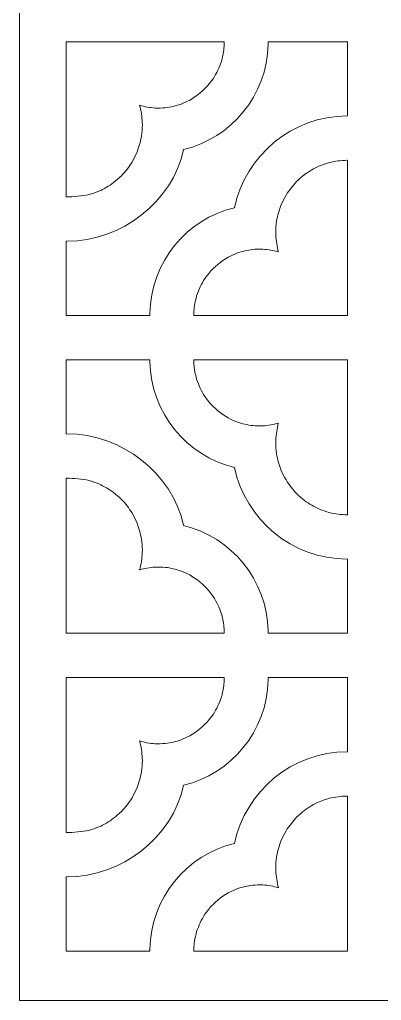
# Model space of a CAD drawing. Header units: centimetres. Extents: x -20.1 to -10.4, y -9.5 to 9.5.
# Drawn here: x -20.102 to -18.445, y -9.5 to -5.005 of the extents above; entities that cross this region are included whole.
import ezdxf

# ---------------------------------------------------------------- set-up
doc = ezdxf.new("R2010")
doc.units = ezdxf.units.CM
doc.header["$MEASUREMENT"] = 0
doc.layers.add('layer 1', color=7, linetype='Continuous')

msp = doc.modelspace()

# ---------------------------------------------------------------- linework, layer by layer
at = {"layer": 'layer 1', "color": 250, "lineweight": 9}
for points, knots in [([(-20.10224, 9.5), (-20.10224, 9.5), (-15.43014, 9.5), (-15.43014, 9.5), (-15.43014, 9.5), (-15.43014, 9.5), (-15.43014, -9.5), (-15.43014, -9.5), (-15.43014, -9.5), (-15.43014, -9.5), (-20.10224, -9.5), (-20.10224, -9.5), (-20.10224, -9.5), (-20.10224, -9.5), (-20.10224, 9.5), (-20.10224, 9.5)], [0, 0, 0, 0, 0.2, 0.2, 0.2, 0.2, 0.4, 0.4, 0.4, 0.4, 0.6, 0.6, 0.6, 0.6, 1, 1, 1, 1]), ([(-19.88844, -5.1072), (-19.88844, -5.1072), (-19.88844, -5.1072), (-19.88844, -5.1072), (-19.88844, -5.1072), (-19.88844, -5.1072), (-19.1649, -5.1072), (-19.1649, -5.1072), (-19.1649, -5.1072), (-19.165, -5.11277), (-19.16506, -5.11868), (-19.16518, -5.12124), (-19.16518, -5.12124), (-19.16563, -5.13156), (-19.16654, -5.14193), (-19.16789, -5.15267), (-19.16789, -5.15267), (-19.17056, -5.16768), (-19.17378, -5.18184), (-19.17794, -5.19651), (-19.17794, -5.19651), (-19.18768, -5.22554), (-19.19947, -5.25024), (-19.21586, -5.27603), (-19.21586, -5.27603), (-19.21586, -5.27603), (-19.23332, -5.2996), (-19.23332, -5.2996), (-19.23332, -5.2996), (-19.25994, -5.33065), (-19.28747, -5.35366), (-19.3227, -5.37418), (-19.3227, -5.37418), (-19.33589, -5.38102), (-19.34877, -5.38694), (-19.36258, -5.39244), (-19.36258, -5.39244), (-19.38682, -5.40076), (-19.40946, -5.40601), (-19.43485, -5.40929), (-19.43485, -5.40929), (-19.45052, -5.4105), (-19.46549, -5.41088), (-19.48123, -5.41047), (-19.48123, -5.41047), (-19.50623, -5.40854), (-19.52862, -5.40461), (-19.55265, -5.39785), (-19.55265, -5.39785), (-19.55183, -5.40047), (-19.55108, -5.4031), (-19.55032, -5.40578), (-19.55032, -5.40578), (-19.54395, -5.43365), (-19.54079, -5.45934), (-19.54007, -5.48794), (-19.54007, -5.48794), (-19.54046, -5.50499), (-19.54171, -5.52119), (-19.54384, -5.53812), (-19.54384, -5.53812), (-19.54871, -5.56553), (-19.55553, -5.58986), (-19.56567, -5.61577), (-19.56567, -5.61577), (-19.57227, -5.63053), (-19.57929, -5.64432), (-19.58728, -5.65837), (-19.58728, -5.65837), (-19.60193, -5.68141), (-19.61727, -5.7011), (-19.63596, -5.72091), (-19.63596, -5.72091), (-19.64755, -5.73208), (-19.65911, -5.74223), (-19.67169, -5.75224), (-19.67169, -5.75224), (-19.69382, -5.76814), (-19.71527, -5.78064), (-19.73994, -5.79198), (-19.73994, -5.79198), (-19.75502, -5.79798), (-19.76962, -5.80299), (-19.78519, -5.80747), (-19.78519, -5.80747), (-19.81276, -5.81393), (-19.85794, -5.81712), (-19.88623, -5.81784), (-19.88623, -5.81784), (-19.88645, -5.81784), (-19.88731, -5.81783), (-19.88844, -5.81783), (-19.88844, -5.81783), (-19.88844, -5.81783), (-19.88844, -5.1072), (-19.88844, -5.1072)], [0, 0, 0, 0, 0.04, 0.04, 0.04, 0.04, 0.08, 0.08, 0.08, 0.08, 0.12, 0.12, 0.12, 0.12, 0.16, 0.16, 0.16, 0.16, 0.2, 0.2, 0.2, 0.2, 0.24, 0.24, 0.24, 0.24, 0.28, 0.28, 0.28, 0.28, 0.32, 0.32, 0.32, 0.32, 0.36, 0.36, 0.36, 0.36, 0.4, 0.4, 0.4, 0.4, 0.44, 0.44, 0.44, 0.44, 0.48, 0.48, 0.48, 0.48, 0.52, 0.52, 0.52, 0.52, 0.56, 0.56, 0.56, 0.56, 0.6, 0.6, 0.6, 0.6, 0.64, 0.64, 0.64, 0.64, 0.68, 0.68, 0.68, 0.68, 0.72, 0.72, 0.72, 0.72, 0.76, 0.76, 0.76, 0.76, 0.8, 0.8, 0.8, 0.8, 0.84, 0.84, 0.84, 0.84, 0.88, 0.88, 0.88, 0.88, 0.92, 0.92, 0.92, 0.92, 1, 1, 1, 1]), ([(-18.96352, -5.1072), (-18.96352, -5.1072), (-18.96352, -5.1072), (-18.96352, -5.1072), (-18.96352, -5.1072), (-18.96352, -5.1072), (-18.60055, -5.1072), (-18.60055, -5.1072), (-18.60055, -5.1072), (-18.60055, -5.1072), (-18.60055, -5.44701), (-18.60055, -5.44701), (-18.60055, -5.44701), (-18.6018, -5.44701), (-18.60264, -5.44701), (-18.60279, -5.44701), (-18.60279, -5.44701), (-18.855, -5.44701), (-19.06679, -5.62759), (-19.11817, -5.86738), (-19.11817, -5.86738), (-19.33706, -5.91937), (-19.50155, -6.11679), (-19.5057, -6.35255), (-19.5057, -6.35255), (-19.5057, -6.3537), (-19.50574, -6.35708), (-19.50574, -6.36081), (-19.50574, -6.36081), (-19.50574, -6.36081), (-19.88844, -6.36081), (-19.88844, -6.36081), (-19.88844, -6.36081), (-19.88844, -6.36081), (-19.88844, -6.02096), (-19.88844, -6.02096), (-19.88844, -6.02096), (-19.88731, -6.02096), (-19.88645, -6.02097), (-19.88623, -6.02097), (-19.88623, -6.02097), (-19.63401, -6.02097), (-19.40245, -5.84038), (-19.35104, -5.60059), (-19.35104, -5.60059), (-19.13309, -5.54882), (-18.96906, -5.35285), (-18.96361, -5.11839), (-18.96361, -5.11839), (-18.96357, -5.11653), (-18.96352, -5.11185), (-18.96352, -5.1072)], [0, 0, 0, 0, 0.0714286, 0.0714286, 0.0714286, 0.0714286, 0.1428571, 0.1428571, 0.1428571, 0.1428571, 0.2142857, 0.2142857, 0.2142857, 0.2142857, 0.2857143, 0.2857143, 0.2857143, 0.2857143, 0.3571429, 0.3571429, 0.3571429, 0.3571429, 0.4285714, 0.4285714, 0.4285714, 0.4285714, 0.5, 0.5, 0.5, 0.5, 0.5714286, 0.5714286, 0.5714286, 0.5714286, 0.6428571, 0.6428571, 0.6428571, 0.6428571, 0.7142857, 0.7142857, 0.7142857, 0.7142857, 0.7857143, 0.7857143, 0.7857143, 0.7857143, 0.8571429, 0.8571429, 0.8571429, 0.8571429, 1, 1, 1, 1]), ([(-19.30433, -6.36081), (-19.30433, -6.36081), (-19.30433, -6.36081), (-19.30433, -6.36081), (-19.30433, -6.36081), (-19.3043, -6.35602), (-19.30424, -6.35133), (-19.30418, -6.34954), (-19.30418, -6.34954), (-19.30375, -6.33831), (-19.30283, -6.32703), (-19.30133, -6.31531), (-19.30133, -6.31531), (-19.29868, -6.3003), (-19.29544, -6.28614), (-19.2913, -6.27146), (-19.2913, -6.27146), (-19.28155, -6.24244), (-19.26974, -6.21773), (-19.25336, -6.19194), (-19.25336, -6.19194), (-19.25336, -6.19194), (-19.23588, -6.16838), (-19.23588, -6.16838), (-19.23588, -6.16838), (-19.20928, -6.13733), (-19.18176, -6.11432), (-19.14653, -6.09381), (-19.14653, -6.09381), (-19.13335, -6.08697), (-19.12041, -6.08105), (-19.10665, -6.07554), (-19.10665, -6.07554), (-19.0824, -6.06722), (-19.05978, -6.06196), (-19.03436, -6.05869), (-19.03436, -6.05869), (-19.01869, -6.05748), (-19.00372, -6.0571), (-18.98802, -6.05751), (-18.98802, -6.05751), (-18.96303, -6.05944), (-18.94059, -6.06337), (-18.9166, -6.07013), (-18.9166, -6.07013), (-18.91735, -6.06751), (-18.91815, -6.06486), (-18.9189, -6.0622), (-18.9189, -6.0622), (-18.92529, -6.03432), (-18.92845, -6.00865), (-18.92915, -5.98004), (-18.92915, -5.98004), (-18.92872, -5.96299), (-18.92755, -5.94678), (-18.92539, -5.92986), (-18.92539, -5.92986), (-18.92053, -5.90244), (-18.9137, -5.87812), (-18.90357, -5.85221), (-18.90357, -5.85221), (-18.89695, -5.83744), (-18.88995, -5.82365), (-18.88193, -5.80961), (-18.88193, -5.80961), (-18.86729, -5.78656), (-18.85198, -5.76688), (-18.83329, -5.74706), (-18.83329, -5.74706), (-18.82169, -5.7359), (-18.81011, -5.72574), (-18.79753, -5.71575), (-18.79753, -5.71575), (-18.77542, -5.69983), (-18.75397, -5.68734), (-18.72925, -5.67601), (-18.72925, -5.67601), (-18.71422, -5.67), (-18.69962, -5.66499), (-18.68405, -5.66051), (-18.68405, -5.66051), (-18.65648, -5.65405), (-18.63107, -5.65086), (-18.60279, -5.65013), (-18.60279, -5.65013), (-18.60266, -5.65015), (-18.60182, -5.65015), (-18.60055, -5.65015), (-18.60055, -5.65015), (-18.60055, -5.65015), (-18.60055, -6.36081), (-18.60055, -6.36081), (-18.60055, -6.36081), (-18.60055, -6.36081), (-19.30433, -6.36081), (-19.30433, -6.36081)], [0, 0, 0, 0, 0.04, 0.04, 0.04, 0.04, 0.08, 0.08, 0.08, 0.08, 0.12, 0.12, 0.12, 0.12, 0.16, 0.16, 0.16, 0.16, 0.2, 0.2, 0.2, 0.2, 0.24, 0.24, 0.24, 0.24, 0.28, 0.28, 0.28, 0.28, 0.32, 0.32, 0.32, 0.32, 0.36, 0.36, 0.36, 0.36, 0.4, 0.4, 0.4, 0.4, 0.44, 0.44, 0.44, 0.44, 0.48, 0.48, 0.48, 0.48, 0.52, 0.52, 0.52, 0.52, 0.56, 0.56, 0.56, 0.56, 0.6, 0.6, 0.6, 0.6, 0.64, 0.64, 0.64, 0.64, 0.68, 0.68, 0.68, 0.68, 0.72, 0.72, 0.72, 0.72, 0.76, 0.76, 0.76, 0.76, 0.8, 0.8, 0.8, 0.8, 0.84, 0.84, 0.84, 0.84, 0.88, 0.88, 0.88, 0.88, 0.92, 0.92, 0.92, 0.92, 1, 1, 1, 1]), ([(-18.96352, -7.8175), (-18.96352, -7.8175), (-18.96352, -7.8175), (-18.96352, -7.8175), (-18.96352, -7.8175), (-18.96352, -7.8175), (-18.60055, -7.8175), (-18.60055, -7.8175), (-18.60055, -7.8175), (-18.60055, -7.8175), (-18.60055, -7.47769), (-18.60055, -7.47769), (-18.60055, -7.47769), (-18.6018, -7.47769), (-18.60264, -7.4777), (-18.60279, -7.4777), (-18.60279, -7.4777), (-18.855, -7.4777), (-19.06679, -7.2971), (-19.11817, -7.05733), (-19.11817, -7.05733), (-19.33706, -7.00533), (-19.50155, -6.80791), (-19.5057, -6.57216), (-19.5057, -6.57216), (-19.5057, -6.571), (-19.50574, -6.56762), (-19.50574, -6.56388), (-19.50574, -6.56388), (-19.50574, -6.56388), (-19.88844, -6.56388), (-19.88844, -6.56388), (-19.88844, -6.56388), (-19.88844, -6.56388), (-19.88844, -6.90375), (-19.88844, -6.90375), (-19.88844, -6.90375), (-19.88731, -6.90374), (-19.88645, -6.90374), (-19.88623, -6.90374), (-19.88623, -6.90374), (-19.63401, -6.90374), (-19.40245, -7.08432), (-19.35104, -7.32411), (-19.35104, -7.32411), (-19.13309, -7.37588), (-18.96906, -7.57186), (-18.96361, -7.8063), (-18.96361, -7.8063), (-18.96357, -7.80818), (-18.96352, -7.81286), (-18.96352, -7.8175)], [0, 0, 0, 0, 0.0714286, 0.0714286, 0.0714286, 0.0714286, 0.1428571, 0.1428571, 0.1428571, 0.1428571, 0.2142857, 0.2142857, 0.2142857, 0.2142857, 0.2857143, 0.2857143, 0.2857143, 0.2857143, 0.3571429, 0.3571429, 0.3571429, 0.3571429, 0.4285714, 0.4285714, 0.4285714, 0.4285714, 0.5, 0.5, 0.5, 0.5, 0.5714286, 0.5714286, 0.5714286, 0.5714286, 0.6428571, 0.6428571, 0.6428571, 0.6428571, 0.7142857, 0.7142857, 0.7142857, 0.7142857, 0.7857143, 0.7857143, 0.7857143, 0.7857143, 0.8571429, 0.8571429, 0.8571429, 0.8571429, 1, 1, 1, 1]), ([(-19.30433, -6.56388), (-19.30433, -6.56388), (-19.30433, -6.56388), (-19.30433, -6.56388), (-19.30433, -6.56388), (-19.3043, -6.56869), (-19.30424, -6.57338), (-19.30418, -6.57517), (-19.30418, -6.57517), (-19.30375, -6.5864), (-19.30283, -6.59768), (-19.30133, -6.6094), (-19.30133, -6.6094), (-19.29868, -6.62441), (-19.29544, -6.63857), (-19.2913, -6.65323), (-19.2913, -6.65323), (-19.28155, -6.68226), (-19.26974, -6.70697), (-19.25336, -6.73276), (-19.25336, -6.73276), (-19.25336, -6.73276), (-19.23588, -6.75633), (-19.23588, -6.75633), (-19.23588, -6.75633), (-19.20928, -6.78738), (-19.18176, -6.81038), (-19.14653, -6.8309), (-19.14653, -6.8309), (-19.13335, -6.83774), (-19.12041, -6.84365), (-19.10665, -6.84916), (-19.10665, -6.84916), (-19.0824, -6.85748), (-19.05978, -6.86274), (-19.03436, -6.86602), (-19.03436, -6.86602), (-19.01869, -6.86723), (-19.00372, -6.86761), (-18.98802, -6.86719), (-18.98802, -6.86719), (-18.96303, -6.86527), (-18.94059, -6.86134), (-18.9166, -6.85457), (-18.9166, -6.85457), (-18.91735, -6.85719), (-18.91815, -6.85984), (-18.9189, -6.86251), (-18.9189, -6.86251), (-18.92529, -6.89037), (-18.92845, -6.91607), (-18.92915, -6.94467), (-18.92915, -6.94467), (-18.92872, -6.96171), (-18.92755, -6.97791), (-18.92539, -6.99483), (-18.92539, -6.99483), (-18.92053, -7.02225), (-18.9137, -7.04658), (-18.90357, -7.07249), (-18.90357, -7.07249), (-18.89695, -7.08725), (-18.88995, -7.10105), (-18.88193, -7.1151), (-18.88193, -7.1151), (-18.86729, -7.13814), (-18.85198, -7.15783), (-18.83329, -7.17765), (-18.83329, -7.17765), (-18.82169, -7.18881), (-18.81011, -7.19896), (-18.79753, -7.20896), (-18.79753, -7.20896), (-18.77542, -7.22487), (-18.75397, -7.23737), (-18.72925, -7.24869), (-18.72925, -7.24869), (-18.71422, -7.2547), (-18.69962, -7.25971), (-18.68405, -7.2642), (-18.68405, -7.2642), (-18.65648, -7.27065), (-18.63107, -7.27385), (-18.60279, -7.27456), (-18.60279, -7.27456), (-18.60266, -7.27456), (-18.60182, -7.27455), (-18.60055, -7.27455), (-18.60055, -7.27455), (-18.60055, -7.27455), (-18.60055, -6.56388), (-18.60055, -6.56388), (-18.60055, -6.56388), (-18.60055, -6.56388), (-19.30433, -6.56388), (-19.30433, -6.56388)], [0, 0, 0, 0, 0.04, 0.04, 0.04, 0.04, 0.08, 0.08, 0.08, 0.08, 0.12, 0.12, 0.12, 0.12, 0.16, 0.16, 0.16, 0.16, 0.2, 0.2, 0.2, 0.2, 0.24, 0.24, 0.24, 0.24, 0.28, 0.28, 0.28, 0.28, 0.32, 0.32, 0.32, 0.32, 0.36, 0.36, 0.36, 0.36, 0.4, 0.4, 0.4, 0.4, 0.44, 0.44, 0.44, 0.44, 0.48, 0.48, 0.48, 0.48, 0.52, 0.52, 0.52, 0.52, 0.56, 0.56, 0.56, 0.56, 0.6, 0.6, 0.6, 0.6, 0.64, 0.64, 0.64, 0.64, 0.68, 0.68, 0.68, 0.68, 0.72, 0.72, 0.72, 0.72, 0.76, 0.76, 0.76, 0.76, 0.8, 0.8, 0.8, 0.8, 0.84, 0.84, 0.84, 0.84, 0.88, 0.88, 0.88, 0.88, 0.92, 0.92, 0.92, 0.92, 1, 1, 1, 1]), ([(-19.88844, -7.8175), (-19.88844, -7.8175), (-19.88844, -7.8175), (-19.88844, -7.8175), (-19.88844, -7.8175), (-19.88844, -7.8175), (-19.1649, -7.8175), (-19.1649, -7.8175), (-19.1649, -7.8175), (-19.165, -7.81194), (-19.16506, -7.80603), (-19.16518, -7.80345), (-19.16518, -7.80345), (-19.16563, -7.79315), (-19.16654, -7.78278), (-19.16789, -7.77203), (-19.16789, -7.77203), (-19.17056, -7.75703), (-19.17378, -7.74287), (-19.17794, -7.72819), (-19.17794, -7.72819), (-19.18768, -7.69917), (-19.19947, -7.67446), (-19.21586, -7.64867), (-19.21586, -7.64867), (-19.21586, -7.64867), (-19.23332, -7.6251), (-19.23332, -7.6251), (-19.23332, -7.6251), (-19.25994, -7.59404), (-19.28747, -7.57105), (-19.3227, -7.55053), (-19.3227, -7.55053), (-19.33589, -7.54369), (-19.34877, -7.53777), (-19.36258, -7.53227), (-19.36258, -7.53227), (-19.38682, -7.52394), (-19.40946, -7.51869), (-19.43485, -7.51542), (-19.43485, -7.51542), (-19.45052, -7.51421), (-19.46549, -7.51383), (-19.48123, -7.51423), (-19.48123, -7.51423), (-19.50623, -7.51617), (-19.52862, -7.52009), (-19.55265, -7.52686), (-19.55265, -7.52686), (-19.55183, -7.52423), (-19.55108, -7.52159), (-19.55032, -7.51892), (-19.55032, -7.51892), (-19.54395, -7.49105), (-19.54079, -7.46537), (-19.54007, -7.43677), (-19.54007, -7.43677), (-19.54046, -7.41971), (-19.54171, -7.40351), (-19.54384, -7.38659), (-19.54384, -7.38659), (-19.54871, -7.35917), (-19.55553, -7.33484), (-19.56567, -7.30894), (-19.56567, -7.30894), (-19.57227, -7.29417), (-19.57929, -7.28038), (-19.58728, -7.26633), (-19.58728, -7.26633), (-19.60193, -7.24328), (-19.61727, -7.22361), (-19.63596, -7.20378), (-19.63596, -7.20378), (-19.64755, -7.19262), (-19.65911, -7.18247), (-19.67169, -7.17247), (-19.67169, -7.17247), (-19.69382, -7.15656), (-19.71527, -7.14407), (-19.73994, -7.13274), (-19.73994, -7.13274), (-19.75502, -7.12673), (-19.76962, -7.12172), (-19.78519, -7.11724), (-19.78519, -7.11724), (-19.81276, -7.11078), (-19.85794, -7.10759), (-19.88623, -7.10686), (-19.88623, -7.10686), (-19.88645, -7.10687), (-19.88731, -7.10687), (-19.88844, -7.10688), (-19.88844, -7.10688), (-19.88844, -7.10688), (-19.88844, -7.8175), (-19.88844, -7.8175)], [0, 0, 0, 0, 0.04, 0.04, 0.04, 0.04, 0.08, 0.08, 0.08, 0.08, 0.12, 0.12, 0.12, 0.12, 0.16, 0.16, 0.16, 0.16, 0.2, 0.2, 0.2, 0.2, 0.24, 0.24, 0.24, 0.24, 0.28, 0.28, 0.28, 0.28, 0.32, 0.32, 0.32, 0.32, 0.36, 0.36, 0.36, 0.36, 0.4, 0.4, 0.4, 0.4, 0.44, 0.44, 0.44, 0.44, 0.48, 0.48, 0.48, 0.48, 0.52, 0.52, 0.52, 0.52, 0.56, 0.56, 0.56, 0.56, 0.6, 0.6, 0.6, 0.6, 0.64, 0.64, 0.64, 0.64, 0.68, 0.68, 0.68, 0.68, 0.72, 0.72, 0.72, 0.72, 0.76, 0.76, 0.76, 0.76, 0.8, 0.8, 0.8, 0.8, 0.84, 0.84, 0.84, 0.84, 0.88, 0.88, 0.88, 0.88, 0.92, 0.92, 0.92, 0.92, 1, 1, 1, 1]), ([(-19.88844, -8.02057), (-19.88844, -8.02057), (-19.88844, -8.02057), (-19.88844, -8.02057), (-19.88844, -8.02057), (-19.88844, -8.02057), (-19.1649, -8.02057), (-19.1649, -8.02057), (-19.1649, -8.02057), (-19.165, -8.02613), (-19.16506, -8.03203), (-19.16518, -8.0346), (-19.16518, -8.0346), (-19.16563, -8.04492), (-19.16654, -8.05529), (-19.16789, -8.06603), (-19.16789, -8.06603), (-19.17056, -8.08104), (-19.17378, -8.0952), (-19.17794, -8.10987), (-19.17794, -8.10987), (-19.18768, -8.13889), (-19.19947, -8.1636), (-19.21586, -8.18939), (-19.21586, -8.18939), (-19.21586, -8.18939), (-19.23332, -8.21296), (-19.23332, -8.21296), (-19.23332, -8.21296), (-19.25994, -8.24402), (-19.28747, -8.26702), (-19.3227, -8.28753), (-19.3227, -8.28753), (-19.33589, -8.29438), (-19.34877, -8.30029), (-19.36258, -8.30579), (-19.36258, -8.30579), (-19.38682, -8.31412), (-19.40946, -8.31937), (-19.43485, -8.32265), (-19.43485, -8.32265), (-19.45052, -8.32386), (-19.46549, -8.32424), (-19.48123, -8.32383), (-19.48123, -8.32383), (-19.50623, -8.32191), (-19.52862, -8.31798), (-19.55265, -8.31121), (-19.55265, -8.31121), (-19.55183, -8.31382), (-19.55108, -8.31647), (-19.55032, -8.31913), (-19.55032, -8.31913), (-19.54395, -8.34701), (-19.54079, -8.37269), (-19.54007, -8.4013), (-19.54007, -8.4013), (-19.54046, -8.41834), (-19.54171, -8.43455), (-19.54384, -8.45147), (-19.54384, -8.45147), (-19.54871, -8.47889), (-19.55553, -8.50322), (-19.56567, -8.52913), (-19.56567, -8.52913), (-19.57227, -8.54389), (-19.57929, -8.55768), (-19.58728, -8.57173), (-19.58728, -8.57173), (-19.60193, -8.59477), (-19.61727, -8.61447), (-19.63596, -8.63428), (-19.63596, -8.63428), (-19.64755, -8.64544), (-19.65911, -8.6556), (-19.67169, -8.6656), (-19.67169, -8.6656), (-19.69382, -8.6815), (-19.71527, -8.69401), (-19.73994, -8.70532), (-19.73994, -8.70532), (-19.75502, -8.71134), (-19.76962, -8.71635), (-19.78519, -8.72083), (-19.78519, -8.72083), (-19.81276, -8.72729), (-19.85794, -8.73047), (-19.88623, -8.7312), (-19.88623, -8.7312), (-19.88645, -8.7312), (-19.88731, -8.73119), (-19.88844, -8.73118), (-19.88844, -8.73118), (-19.88844, -8.73118), (-19.88844, -8.02057), (-19.88844, -8.02057)], [0, 0, 0, 0, 0.04, 0.04, 0.04, 0.04, 0.08, 0.08, 0.08, 0.08, 0.12, 0.12, 0.12, 0.12, 0.16, 0.16, 0.16, 0.16, 0.2, 0.2, 0.2, 0.2, 0.24, 0.24, 0.24, 0.24, 0.28, 0.28, 0.28, 0.28, 0.32, 0.32, 0.32, 0.32, 0.36, 0.36, 0.36, 0.36, 0.4, 0.4, 0.4, 0.4, 0.44, 0.44, 0.44, 0.44, 0.48, 0.48, 0.48, 0.48, 0.52, 0.52, 0.52, 0.52, 0.56, 0.56, 0.56, 0.56, 0.6, 0.6, 0.6, 0.6, 0.64, 0.64, 0.64, 0.64, 0.68, 0.68, 0.68, 0.68, 0.72, 0.72, 0.72, 0.72, 0.76, 0.76, 0.76, 0.76, 0.8, 0.8, 0.8, 0.8, 0.84, 0.84, 0.84, 0.84, 0.88, 0.88, 0.88, 0.88, 0.92, 0.92, 0.92, 0.92, 1, 1, 1, 1]), ([(-18.96352, -8.02057), (-18.96352, -8.02057), (-18.96352, -8.02057), (-18.96352, -8.02057), (-18.96352, -8.02057), (-18.96352, -8.02057), (-18.60055, -8.02057), (-18.60055, -8.02057), (-18.60055, -8.02057), (-18.60055, -8.02057), (-18.60055, -8.36038), (-18.60055, -8.36038), (-18.60055, -8.36038), (-18.6018, -8.36037), (-18.60264, -8.36037), (-18.60279, -8.36037), (-18.60279, -8.36037), (-18.855, -8.36037), (-19.06679, -8.54095), (-19.11817, -8.78074), (-19.11817, -8.78074), (-19.33706, -8.83274), (-19.50155, -9.03015), (-19.5057, -9.26592), (-19.5057, -9.26592), (-19.5057, -9.26706), (-19.50574, -9.27045), (-19.50574, -9.27418), (-19.50574, -9.27418), (-19.50574, -9.27418), (-19.88844, -9.27418), (-19.88844, -9.27418), (-19.88844, -9.27418), (-19.88844, -9.27418), (-19.88844, -8.93433), (-19.88844, -8.93433), (-19.88844, -8.93433), (-19.88731, -8.93433), (-19.88645, -8.93433), (-19.88623, -8.93433), (-19.88623, -8.93433), (-19.63401, -8.93433), (-19.40245, -8.75374), (-19.35104, -8.51396), (-19.35104, -8.51396), (-19.13309, -8.46218), (-18.96906, -8.2662), (-18.96361, -8.03175), (-18.96361, -8.03175), (-18.96357, -8.02988), (-18.96352, -8.02521), (-18.96352, -8.02057)], [0, 0, 0, 0, 0.0714286, 0.0714286, 0.0714286, 0.0714286, 0.1428571, 0.1428571, 0.1428571, 0.1428571, 0.2142857, 0.2142857, 0.2142857, 0.2142857, 0.2857143, 0.2857143, 0.2857143, 0.2857143, 0.3571429, 0.3571429, 0.3571429, 0.3571429, 0.4285714, 0.4285714, 0.4285714, 0.4285714, 0.5, 0.5, 0.5, 0.5, 0.5714286, 0.5714286, 0.5714286, 0.5714286, 0.6428571, 0.6428571, 0.6428571, 0.6428571, 0.7142857, 0.7142857, 0.7142857, 0.7142857, 0.7857143, 0.7857143, 0.7857143, 0.7857143, 0.8571429, 0.8571429, 0.8571429, 0.8571429, 1, 1, 1, 1]), ([(-19.30433, -9.27418), (-19.30433, -9.27418), (-19.30433, -9.27418), (-19.30433, -9.27418), (-19.30433, -9.27418), (-19.3043, -9.26938), (-19.30424, -9.26469), (-19.30418, -9.2629), (-19.30418, -9.2629), (-19.30375, -9.25166), (-19.30283, -9.24039), (-19.30133, -9.22867), (-19.30133, -9.22867), (-19.29868, -9.21366), (-19.29544, -9.1995), (-19.2913, -9.18482), (-19.2913, -9.18482), (-19.28155, -9.15581), (-19.26974, -9.1311), (-19.25336, -9.10531), (-19.25336, -9.10531), (-19.25336, -9.10531), (-19.23588, -9.08173), (-19.23588, -9.08173), (-19.23588, -9.08173), (-19.20928, -9.05068), (-19.18176, -9.02769), (-19.14653, -9.00717), (-19.14653, -9.00717), (-19.13335, -9.00033), (-19.12041, -8.99441), (-19.10665, -8.9889), (-19.10665, -8.9889), (-19.0824, -8.98057), (-19.05978, -8.97532), (-19.03436, -8.97205), (-19.03436, -8.97205), (-19.01869, -8.97083), (-19.00372, -8.97046), (-18.98802, -8.97087), (-18.98802, -8.97087), (-18.96303, -8.9728), (-18.94059, -8.97673), (-18.9166, -8.9835), (-18.9166, -8.9835), (-18.91735, -8.98087), (-18.91815, -8.97823), (-18.9189, -8.97556), (-18.9189, -8.97556), (-18.92529, -8.94769), (-18.92845, -8.92201), (-18.92915, -8.89341), (-18.92915, -8.89341), (-18.92872, -8.87635), (-18.92755, -8.86015), (-18.92539, -8.84323), (-18.92539, -8.84323), (-18.92053, -8.8158), (-18.9137, -8.79148), (-18.90357, -8.76556), (-18.90357, -8.76556), (-18.89695, -8.75081), (-18.88995, -8.73701), (-18.88193, -8.72296), (-18.88193, -8.72296), (-18.86729, -8.69993), (-18.85198, -8.68024), (-18.83329, -8.66042), (-18.83329, -8.66042), (-18.82169, -8.64926), (-18.81011, -8.63911), (-18.79753, -8.62911), (-18.79753, -8.62911), (-18.77542, -8.61319), (-18.75397, -8.60069), (-18.72925, -8.58937), (-18.72925, -8.58937), (-18.71422, -8.58336), (-18.69962, -8.57834), (-18.68405, -8.57388), (-18.68405, -8.57388), (-18.65648, -8.56741), (-18.63107, -8.56423), (-18.60279, -8.56349), (-18.60279, -8.56349), (-18.60266, -8.56349), (-18.60182, -8.56351), (-18.60055, -8.56351), (-18.60055, -8.56351), (-18.60055, -8.56351), (-18.60055, -9.27418), (-18.60055, -9.27418), (-18.60055, -9.27418), (-18.60055, -9.27418), (-19.30433, -9.27418), (-19.30433, -9.27418)], [0, 0, 0, 0, 0.04, 0.04, 0.04, 0.04, 0.08, 0.08, 0.08, 0.08, 0.12, 0.12, 0.12, 0.12, 0.16, 0.16, 0.16, 0.16, 0.2, 0.2, 0.2, 0.2, 0.24, 0.24, 0.24, 0.24, 0.28, 0.28, 0.28, 0.28, 0.32, 0.32, 0.32, 0.32, 0.36, 0.36, 0.36, 0.36, 0.4, 0.4, 0.4, 0.4, 0.44, 0.44, 0.44, 0.44, 0.48, 0.48, 0.48, 0.48, 0.52, 0.52, 0.52, 0.52, 0.56, 0.56, 0.56, 0.56, 0.6, 0.6, 0.6, 0.6, 0.64, 0.64, 0.64, 0.64, 0.68, 0.68, 0.68, 0.68, 0.72, 0.72, 0.72, 0.72, 0.76, 0.76, 0.76, 0.76, 0.8, 0.8, 0.8, 0.8, 0.84, 0.84, 0.84, 0.84, 0.88, 0.88, 0.88, 0.88, 0.92, 0.92, 0.92, 0.92, 1, 1, 1, 1])]:
    msp.add_open_spline(points, degree=3, knots=knots, dxfattribs=at)

doc.saveas('drawing.dxf')
